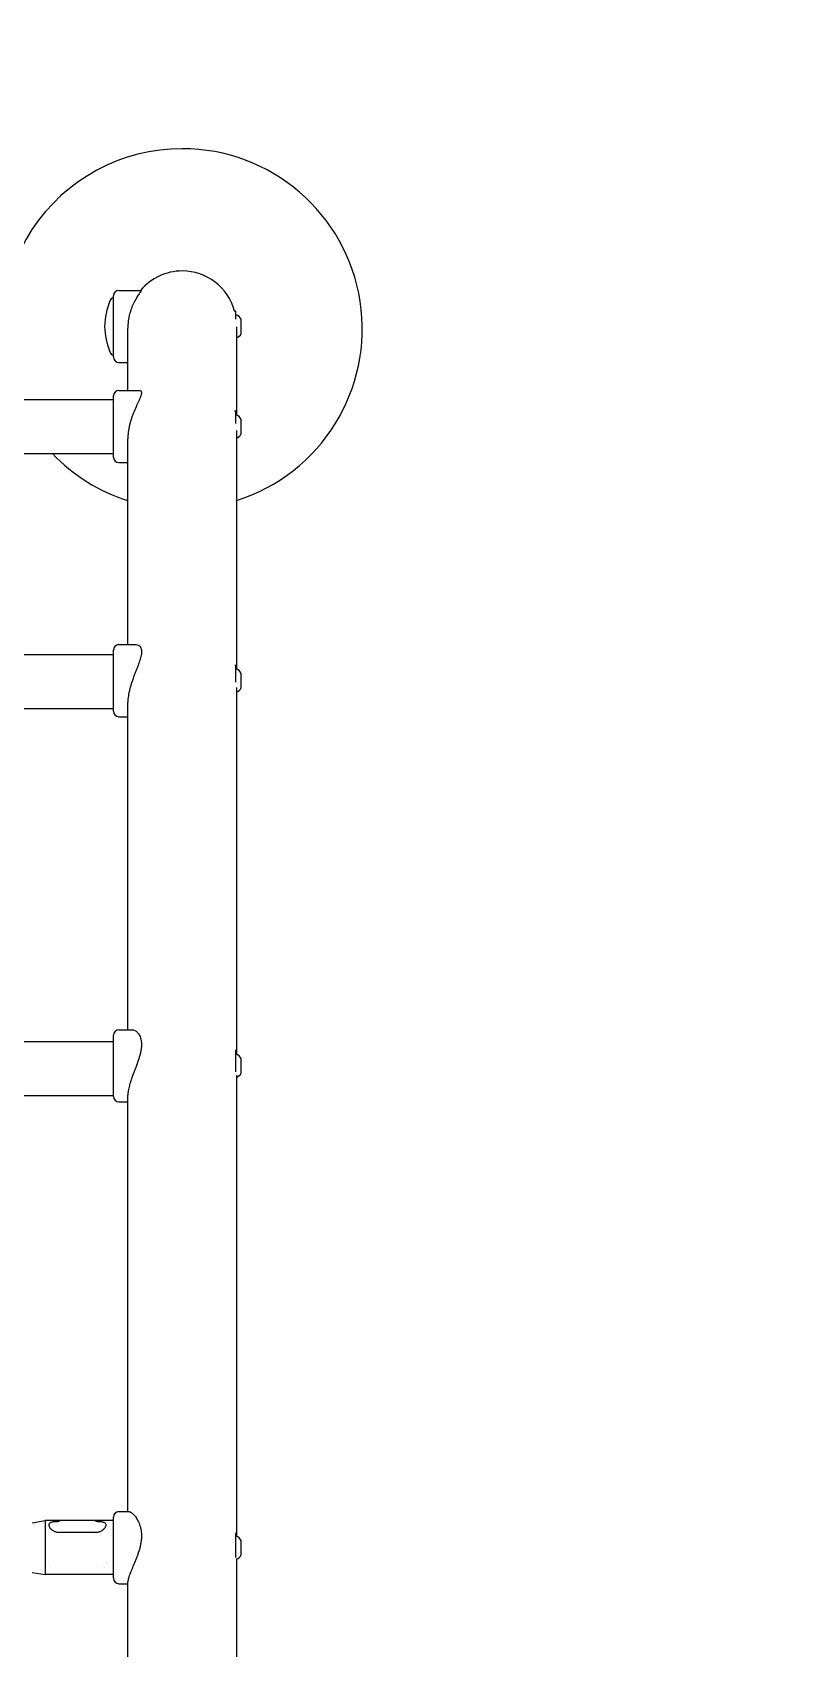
# Model space of a CAD drawing. Header units: millimetres. Extents: x -7616 to 421613, y 91067 to 341353.
# Drawn here: x 195200 to 195622, y 182144 to 183041 of the extents above; entities that cross this region are included whole.
import ezdxf

# ---------------------------------------------------------------- set-up
doc = ezdxf.new("R2010")
doc.units = ezdxf.units.MM
doc.header["$LTSCALE"] = 500
doc.header["$MEASUREMENT"] = 0
doc.linetypes.add('H0', pattern=[0.3, 0.2, -0.1])
doc.layers.add('e-plan', color=9, linetype='CONTINUOUS')

# ---------------------------------------------------------------- blocks, each defined once
blk = doc.blocks.new('A$C633402C3')
at = {"layer": 'e-plan'}
for p, q in [((121953.71, 91444.13), (121953.71, 91462.32)), ((121956.71, 91465.32), (121969.3, 91465.32)), ((122021.71, 91453.82), (122020.8, 91453.82)), ((122021.71, 91451.54), (122021.71, 91453.82)), ((122021.71, 91449.37), (122021.71, 91451.54)), ((121953.71, 91428.32), (121953.71, 91444.13)), ((121961.72, 91409.7), (121961.72, 91444.42)), ((122022.02, 91445.07), (122022.02, 91396.09)), ((122024.71, 91448.25), (122024.71, 91449.32)), ((122024.71, 91441.32), (122024.71, 91448.25)), ((121956.71, 91425.32), (121961.72, 91425.32)), ((121953.71, 91383.55), (121953.71, 91406.7)), ((121956.71, 91409.7), (121968.39, 91409.7)), ((121250.03, 91404.7), (121953.71, 91404.7)), ((122021.71, 91398.2), (122020.93, 91398.2)), ((122021.71, 91393.94), (122021.71, 91398.2)), ((122021.71, 91391.36), (122021.71, 91393.94)), ((122022.02, 91387.58), (122022.02, 91255.08)), ((122024.71, 91391.69), (122024.71, 91393.7)), ((122024.71, 91385.7), (122024.71, 91391.69)), ((121953.71, 91372.7), (121953.71, 91383.55)), ((121961.72, 91268.68), (121961.72, 91382.93)), ((121250.03, 91374.7), (121953.71, 91374.7)), ((121956.71, 91369.7), (121961.72, 91369.7)), ((121250.03, 91263.16), (121953.71, 91263.16)), ((121953.71, 91238.12), (121953.71, 91265.68)), ((121956.71, 91268.68), (121966.42, 91268.68)), ((122021.71, 91257.18), (122021.23, 91257.18)), ((122021.71, 91250.55), (122021.71, 91257.18)), ((122024.71, 91249.56), (122024.71, 91252.68)), ((122021.71, 91247.8), (122021.71, 91250.55)), ((122022.02, 91244.87), (122022.02, 91041.27)), ((122024.71, 91244.68), (122024.71, 91249.56)), ((121953.71, 91231.68), (121953.71, 91238.12)), ((121961.72, 91054.88), (121961.72, 91236.65)), ((121250.03, 91233.16), (121953.71, 91233.16)), ((121956.71, 91228.68), (121961.72, 91228.68)), ((121250.03, 91048.46), (121953.71, 91048.46)), ((121953.71, 91020.85), (121953.71, 91051.88)), ((121956.71, 91054.88), (121964.21, 91054.88)), ((122021.71, 91043.38), (122021.59, 91043.38)), ((122021.71, 91034.21), (122021.71, 91043.38)), ((122024.71, 91034.57), (122024.71, 91038.88)), ((122021.71, 91031.54), (122021.71, 91034.21)), ((122022.02, 91029.72), (122022.02, 90773.81)), ((122024.71, 91030.88), (122024.71, 91034.57)), ((121953.71, 91017.88), (121953.71, 91020.85)), ((121250.03, 91018.46), (121953.71, 91018.46)), ((121956.71, 91014.88), (121961.72, 91014.88)), ((121961.72, 90787.42), (121961.72, 91018.67)), ((121956.71, 90787.42), (121962.49, 90787.42)), ((121908.65, 90781.2), (121915.73, 90782.45)), ((121915.73, 90782.45), (121915.73, 90780.27)), ((121953.71, 90782.45), (121915.73, 90782.45)), ((121915.73, 90780.27), (121915.73, 90752.45)), ((121953.71, 90751.18), (121953.71, 90784.42)), ((121923.73, 90776.06), (121923.73, 90775.93)), ((121923.73, 90775.93), (121923.73, 90775.7)), ((121943.73, 90775.93), (121923.73, 90775.93)), ((121943.73, 90776.06), (121943.73, 90775.93)), ((121943.73, 90775.93), (121943.73, 90775.7)), ((122021.71, 90764.27), (122021.71, 90775.75)), ((122024.71, 90765.94), (122024.71, 90771.42)), ((121917.84, 90759.45), (121917.84, 90759.45)), ((121949.62, 90759.45), (121949.62, 90759.45)), ((121950.12, 90759.45), (121950.12, 90759.45)), ((122021.71, 90761.92), (122021.71, 90764.27)), ((122022.02, 90761.37), (122022.02, 90476.61)), ((122024.71, 90763.42), (122024.71, 90765.94)), ((121908.65, 90753.7), (121915.73, 90752.45)), ((121953.71, 90752.45), (121915.73, 90752.45)), ((121953.71, 90750.42), (121953.71, 90751.18)), ((121956.71, 90747.42), (121961.72, 90747.42)), ((121961.72, 90490.22), (121961.72, 90748.47))]:
    blk.add_line(p, q, dxfattribs=at)
blk.add_lwpolyline([(121601.87, 87628.4), (121991.91, 87628.4, 0.403069), (123590.74, 89167.29), (123590.74, 91505.08, 0.403069), (121991.91, 93043.97), (121601.87, 93043.97), (121211.83, 93043.97, 0.403069), (119613, 91505.08), (119613, 89167.29, 0.403069), (121211.83, 87628.4)], format="xyb", close=True, dxfattribs=at)
for centre, radius, start, end in [((121991.91, 91443.97), 100, 90, 203.12484), ((121991.91, 91443.97), 100, 287.52575, 90), ((121991.87, 91445.93), 30.15, 90, 139.98988), ((121991.87, 91445.93), 30.15, 15.15889, 90), ((122000.73, 91441.7), 52.14, 160.06173, 176.0237), ((121954.46, 91458.48), 2.93, 104.98573, 160.06173), ((121956.71, 91462.32), 3, 90, 180), ((122020.26, 91447.03), 5, 27.20804, 73.18082), ((122000.73, 91448.93), 52.14, 183.9763, 199.93827), ((122020.26, 91443.6), 5, 290.61285, 332.79196), ((121954.46, 91432.15), 2.93, 199.93827, 255.01427), ((121956.71, 91428.32), 3, 180, 270), ((121956.71, 91406.7), 3, 90, 180), ((122020.26, 91391.41), 5, 27.20804, 73.18082), ((122020.26, 91387.98), 5, 290.61285, 332.79196), ((121991.91, 91443.97), 100, 223.84702, 252.43038), ((121956.71, 91372.7), 3, 180, 270), ((121956.71, 91265.68), 3, 90, 180), ((122020.26, 91250.4), 5, 27.20804, 73.18082), ((122020.26, 91246.97), 5, 290.61285, 332.79196), ((121956.71, 91231.68), 3, 180, 270), ((121956.71, 91051.88), 3, 90, 180), ((122020.26, 91036.59), 5, 27.20804, 72.39422), ((122020.26, 91033.17), 5, 290.61285, 332.79196), ((121956.71, 91017.88), 3, 180, 270), ((121956.71, 90784.42), 3, 90, 180), ((122020.26, 90769.13), 5, 27.20804, 70.30666), ((122020.26, 90765.7), 5, 290.61285, 332.79196), ((121956.71, 90750.42), 3, 180, 270)]:
    blk.add_arc(centre, radius, start, end, dxfattribs=at)
for points, knots in [([(121969.3, 91465.32), (121969.31, 91465.32), (121969.31, 91465.31), (121969.3, 91465.27), (121969.29, 91465.25), (121969.23, 91465.14), (121969.16, 91465.04), (121968.97, 91464.77), (121968.85, 91464.6), (121968.56, 91464.21), (121968.39, 91463.98), (121967.85, 91463.21), (121967.42, 91462.6), (121966.74, 91461.52), (121966.51, 91461.14), (121966.03, 91460.33), (121965.79, 91459.9), (121965.08, 91458.56), (121964.61, 91457.58), (121964.06, 91456.25), (121963.95, 91455.98), (121963.74, 91455.43), (121963.63, 91455.15), (121963.33, 91454.3), (121963.15, 91453.71), (121962.63, 91451.93), (121962.33, 91450.67), (121961.9, 91448.02), (121961.77, 91446.69), (121961.72, 91445.04), (121961.72, 91444.73), (121961.72, 91444.42)], [0.05012356, 0.05012356, 0.05012356, 0.05012356, 0.0511315, 0.0511315, 0.05213944, 0.05213944, 0.05415531, 0.05415531, 0.05617119, 0.05617119, 0.05818706, 0.05818706, 0.06221882, 0.06221882, 0.06423469, 0.06423469, 0.06625057, 0.06625057, 0.07028232, 0.07028232, 0.07129026, 0.07129026, 0.07229819, 0.07229819, 0.07431407, 0.07431407, 0.07834582, 0.07834582, 0.08237757, 0.08237757, 0.0832967, 0.0832967, 0.0832967, 0.0832967]), ([(121968.39, 91409.7), (121968.56, 91409.7), (121968.71, 91409.67), (121968.97, 91409.53), (121969.07, 91409.43), (121969.23, 91409.17), (121969.28, 91409), (121969.31, 91408.7), (121969.31, 91408.59), (121969.3, 91408.36), (121969.29, 91408.23), (121969.19, 91407.56), (121968.99, 91406.92), (121968.63, 91405.97), (121968.55, 91405.77), (121968.39, 91405.37), (121968.3, 91405.17), (121968.03, 91404.54), (121967.83, 91404.1), (121967.41, 91403.18), (121967.19, 91402.7), (121966.74, 91401.7), (121966.5, 91401.18), (121965.79, 91399.58), (121965.31, 91398.47), (121964.61, 91396.7), (121964.38, 91396.1), (121963.94, 91394.87), (121963.73, 91394.24), (121963.13, 91392.35), (121962.78, 91391.07), (121962.42, 91389.41), (121962.36, 91389.08), (121962.23, 91388.41), (121962.17, 91388.08), (121962.01, 91387.07), (121961.93, 91386.41), (121961.8, 91385.1), (121961.75, 91384.45), (121961.72, 91383.52), (121961.72, 91383.22), (121961.72, 91382.93)], [0.07241285, 0.07241285, 0.07241285, 0.07241285, 0.07443361, 0.07443361, 0.07645437, 0.07645437, 0.07847512, 0.07847512, 0.0794855, 0.0794855, 0.08049588, 0.08049588, 0.0845374, 0.0845374, 0.08554778, 0.08554778, 0.08655816, 0.08655816, 0.08857892, 0.08857892, 0.09059967, 0.09059967, 0.09262043, 0.09262043, 0.09666195, 0.09666195, 0.09868271, 0.09868271, 0.10070346, 0.10070346, 0.10474498, 0.10474498, 0.10575536, 0.10575536, 0.10676574, 0.10676574, 0.1087865, 0.1087865, 0.11080726, 0.11080726, 0.11172492, 0.11172492, 0.11172492, 0.11172492]), ([(121966.42, 91268.68), (121966.89, 91268.68), (121967.35, 91268.56), (121967.96, 91268.2), (121968.15, 91268.04), (121968.41, 91267.77), (121968.49, 91267.67), (121968.65, 91267.45), (121968.72, 91267.33), (121969.06, 91266.7), (121969.23, 91266.07), (121969.3, 91265.13), (121969.31, 91264.93), (121969.31, 91264.53), (121969.3, 91264.32), (121969.25, 91263.67), (121969.19, 91263.22), (121969.01, 91262.26), (121968.89, 91261.76), (121968.62, 91260.72), (121968.46, 91260.19), (121967.92, 91258.56), (121967.5, 91257.42), (121966.82, 91255.64), (121966.59, 91255.03), (121966.12, 91253.82), (121965.88, 91253.2), (121965.4, 91251.96), (121965.17, 91251.34), (121964.7, 91250.07), (121964.47, 91249.42), (121963.8, 91247.51), (121963.39, 91246.23), (121962.86, 91244.32), (121962.7, 91243.68), (121962.47, 91242.73), (121962.4, 91242.41), (121962.27, 91241.78), (121962.21, 91241.46), (121961.94, 91239.92), (121961.79, 91238.73), (121961.73, 91237.27), (121961.72, 91236.96), (121961.72, 91236.65)], [0.0554057, 0.0554057, 0.0554057, 0.0554057, 0.05944469, 0.05944469, 0.06146418, 0.06146418, 0.06247393, 0.06247393, 0.06348367, 0.06348367, 0.06752266, 0.06752266, 0.06853241, 0.06853241, 0.06954215, 0.06954215, 0.07156165, 0.07156165, 0.07358114, 0.07358114, 0.07560063, 0.07560063, 0.07963962, 0.07963962, 0.08165912, 0.08165912, 0.08367861, 0.08367861, 0.0856981, 0.0856981, 0.0877176, 0.0877176, 0.09175658, 0.09175658, 0.09377608, 0.09377608, 0.09478582, 0.09478582, 0.09579557, 0.09579557, 0.09983456, 0.09983456, 0.10097028, 0.10097028, 0.10097028, 0.10097028]), ([(121964.21, 91054.88), (121964.43, 91054.88), (121964.66, 91054.85), (121965.12, 91054.73), (121965.36, 91054.64), (121966.08, 91054.27), (121966.56, 91053.92), (121967.23, 91053.21), (121967.45, 91052.94), (121967.87, 91052.35), (121968.07, 91052.02), (121968.43, 91051.31), (121968.59, 91050.93), (121968.8, 91050.31), (121968.87, 91050.1), (121968.98, 91049.66), (121969.04, 91049.43), (121969.27, 91048.24), (121969.34, 91047.21), (121969.28, 91045.82), (121969.26, 91045.54), (121969.21, 91044.96), (121969.18, 91044.66), (121969.05, 91043.77), (121968.95, 91043.16), (121968.68, 91041.94), (121968.53, 91041.31), (121968.18, 91040.06), (121967.99, 91039.42), (121967.38, 91037.52), (121966.93, 91036.25), (121966.22, 91034.35), (121965.98, 91033.72), (121965.5, 91032.45), (121965.27, 91031.82), (121964.56, 91029.95), (121964.11, 91028.73), (121963.49, 91026.93), (121963.3, 91026.33), (121962.93, 91025.17), (121962.76, 91024.6), (121962.46, 91023.5), (121962.32, 91022.96), (121962.09, 91021.91), (121961.99, 91021.4), (121961.79, 91020.09), (121961.72, 91019.34), (121961.72, 91018.67)], [0.04150732, 0.04150732, 0.04150732, 0.04150732, 0.04352274, 0.04352274, 0.04553817, 0.04553817, 0.04956902, 0.04956902, 0.05158444, 0.05158444, 0.05359986, 0.05359986, 0.05561529, 0.05561529, 0.056623, 0.056623, 0.05763071, 0.05763071, 0.06166156, 0.06166156, 0.06266927, 0.06266927, 0.06367699, 0.06367699, 0.06569241, 0.06569241, 0.06770783, 0.06770783, 0.06972326, 0.06972326, 0.07375411, 0.07375411, 0.07576953, 0.07576953, 0.07778495, 0.07778495, 0.0818158, 0.0818158, 0.08383123, 0.08383123, 0.08584665, 0.08584665, 0.08786207, 0.08786207, 0.0898775, 0.0898775, 0.09332813, 0.09332813, 0.09332813, 0.09332813]), ([(121962.49, 90787.42), (121962.56, 90787.42), (121962.63, 90787.41), (121962.79, 90787.38), (121962.88, 90787.35), (121963.14, 90787.25), (121963.33, 90787.16), (121963.73, 90786.91), (121963.94, 90786.75), (121964.38, 90786.38), (121964.61, 90786.16), (121965.31, 90785.44), (121965.79, 90784.85), (121966.5, 90783.81), (121966.73, 90783.44), (121967.19, 90782.63), (121967.41, 90782.21), (121968.04, 90780.86), (121968.41, 90779.88), (121968.77, 90778.51), (121968.84, 90778.23), (121968.96, 90777.66), (121969.02, 90777.37), (121969.16, 90776.49), (121969.23, 90775.88), (121969.29, 90774.95), (121969.3, 90774.64), (121969.31, 90774), (121969.31, 90773.67), (121969.28, 90772.7), (121969.23, 90772.04), (121969.07, 90770.73), (121968.97, 90770.07), (121968.71, 90768.74), (121968.55, 90768.07), (121968.04, 90766.1), (121967.63, 90764.82), (121966.97, 90762.94), (121966.73, 90762.32), (121966.26, 90761.09), (121966.02, 90760.5), (121965.31, 90758.74), (121964.83, 90757.61), (121963.93, 90755.45), (121963.51, 90754.45), (121962.97, 90753.06), (121962.8, 90752.61), (121962.57, 90751.97), (121962.49, 90751.77), (121962.35, 90751.36), (121962.29, 90751.16), (121961.99, 90750.21), (121961.83, 90749.56), (121961.73, 90748.83), (121961.72, 90748.64), (121961.72, 90748.47)], [0.02467936, 0.02467936, 0.02467936, 0.02467936, 0.02568886, 0.02568886, 0.02669836, 0.02669836, 0.02871736, 0.02871736, 0.03073636, 0.03073636, 0.03275537, 0.03275537, 0.03679337, 0.03679337, 0.03881237, 0.03881237, 0.04083137, 0.04083137, 0.04486937, 0.04486937, 0.04587888, 0.04587888, 0.04688838, 0.04688838, 0.04890738, 0.04890738, 0.04991688, 0.04991688, 0.05092638, 0.05092638, 0.05294538, 0.05294538, 0.05496438, 0.05496438, 0.05698338, 0.05698338, 0.06102139, 0.06102139, 0.06304039, 0.06304039, 0.06505939, 0.06505939, 0.06909739, 0.06909739, 0.0731354, 0.0731354, 0.0751544, 0.0751544, 0.0761639, 0.0761639, 0.0771734, 0.0771734, 0.0812114, 0.0812114, 0.08279207, 0.08279207, 0.08279207, 0.08279207]), ([(121923.73, 90781.88), (121923.34, 90781.88), (121922.96, 90781.87), (121922.39, 90781.86), (121922.21, 90781.85), (121921.84, 90781.84), (121921.65, 90781.83), (121921.12, 90781.79), (121920.78, 90781.76), (121920.3, 90781.7), (121920.15, 90781.68), (121919.85, 90781.63), (121919.71, 90781.6), (121919.3, 90781.5), (121919.06, 90781.42), (121918.62, 90781.22), (121918.44, 90781.11), (121918.21, 90780.91), (121918.15, 90780.84), (121918.03, 90780.69), (121917.98, 90780.61), (121917.86, 90780.35), (121917.82, 90780.17), (121917.82, 90779.77), (121917.86, 90779.55), (121917.94, 90779.33), (121917.94, 90779.32), (121917.94, 90779.32)], [0, 0, 0, 0, 0.00115586, 0.00115586, 0.0017338, 0.0017338, 0.00231173, 0.00231173, 0.00346759, 0.00346759, 0.00404552, 0.00404552, 0.00462346, 0.00462346, 0.00577932, 0.00577932, 0.00693518, 0.00693518, 0.00751312, 0.00751312, 0.00809105, 0.00809105, 0.00924691, 0.00924691, 0.01040278, 0.01040278, 0.0104081, 0.0104081, 0.0104081, 0.0104081]), ([(121917.94, 90779.32), (121918.04, 90779.04), (121918.21, 90778.72), (121918.71, 90778.08), (121919.04, 90777.75), (121919.84, 90777.12), (121920.33, 90776.81), (121921.44, 90776.3), (121922.08, 90776.1), (121923.05, 90775.95), (121923.39, 90775.93), (121923.73, 90775.93)], [0, 0, 0, 0, 1.663773, 1.663773, 3.354958, 3.354958, 5.231282, 5.231282, 7.206144, 7.206144, 8.221375, 8.221375, 8.221375, 8.221375]), ([(121949.53, 90779.32), (121949.6, 90779.55), (121949.64, 90779.76), (121949.64, 90780.16), (121949.61, 90780.35), (121949.45, 90780.68), (121949.34, 90780.84), (121949.03, 90781.1), (121948.85, 90781.22), (121948.41, 90781.41), (121948.17, 90781.5), (121947.62, 90781.63), (121947.33, 90781.68), (121946.85, 90781.74), (121946.68, 90781.76), (121946.34, 90781.79), (121946.17, 90781.81), (121945.64, 90781.84), (121945.28, 90781.85), (121944.51, 90781.87), (121944.12, 90781.88), (121943.73, 90781.88)], [0.00809641, 0.00809641, 0.00809641, 0.00809641, 0.00924691, 0.00924691, 0.01040278, 0.01040278, 0.01155864, 0.01155864, 0.0127145, 0.0127145, 0.01387037, 0.01387037, 0.01502623, 0.01502623, 0.01560417, 0.01560417, 0.0161821, 0.0161821, 0.01733796, 0.01733796, 0.01849383, 0.01849383, 0.01849383, 0.01849383]), ([(121943.73, 90775.93), (121944.03, 90775.93), (121944.32, 90775.95), (121945.21, 90776.06), (121945.79, 90776.22), (121946.87, 90776.67), (121947.38, 90776.96), (121948.29, 90777.62), (121948.69, 90778), (121949.24, 90778.71), (121949.43, 90779.03), (121949.53, 90779.32)], [0, 0, 0, 0, 0.883071, 0.883071, 2.682975, 2.682975, 4.540909, 4.540909, 6.509703, 6.509703, 8.220486, 8.220486, 8.220486, 8.220486])]:
    blk.add_open_spline(points, degree=3, knots=knots, dxfattribs=at)
for points in [[(121919.02, 90757.1), (121919.02, 90757.1), (121919.02, 90757.1), (121919.02, 90757.1)], [(121948.45, 90757.1), (121948.45, 90757.1), (121948.45, 90757.1), (121948.45, 90757.1)], [(121948.88, 90756.65), (121948.88, 90756.65), (121948.88, 90756.65), (121948.88, 90756.65)]]:
    blk.add_open_spline(points, degree=3, dxfattribs=at)

msp = doc.modelspace()

# ---------------------------------------------------------------- block references
at = {"layer": 'e-plan', "linetype": 'H0'}
msp.add_blockref('A$C633402C3', (73291.46, 91432.59), dxfattribs=at)

doc.saveas('drawing.dxf')
